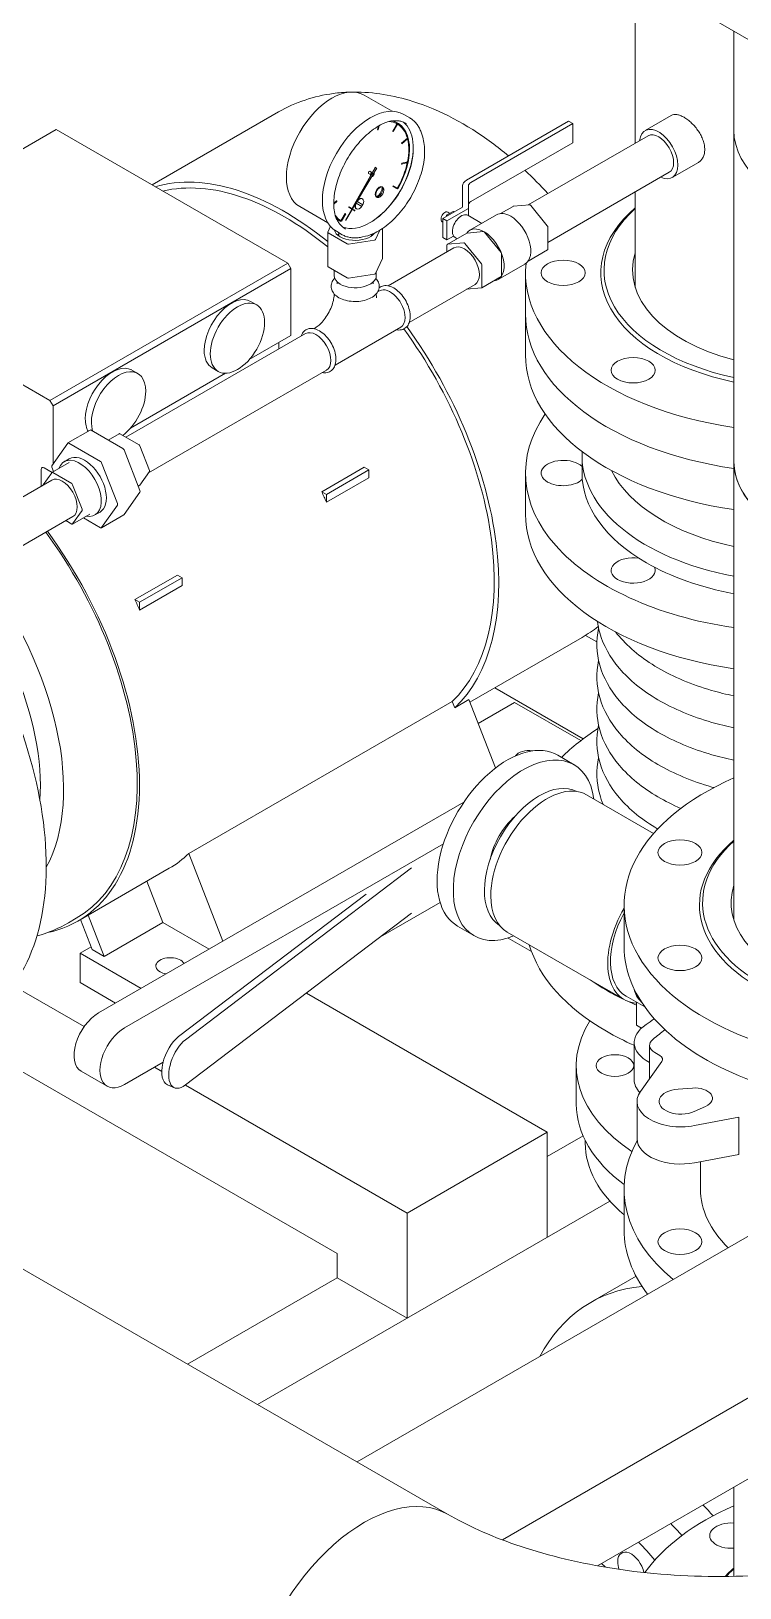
# Model space of a CAD drawing. Header units: millimetres. Extents: x -312439 to 477422, y -331570 to 212570.
# Drawn here: x 415184.5 to 415403.5, y 106726.6 to 107207.9 of the extents above; entities that cross this region are included whole.
import ezdxf

# ---------------------------------------------------------------- set-up
doc = ezdxf.new("R2010")
doc.units = ezdxf.units.MM

msp = doc.modelspace()

# ---------------------------------------------------------------- linework, layer by layer
at = {"color": 0, "linetype": 'Continuous', "lineweight": 0, "extrusion": (8.40036e-17, 0.816497, 0.57735)}
for p, q in [((415666.385, 107055.005), (415140.659, 107358.533)), ((415371.178, 107173.209), (415371.178, 107218.43)), ((415401.652, 106933.11), (415401.652, 107207.849)), ((415296.091, 107183.082), (415287.393, 107188.104)), ((415260.958, 107182.88), (415221.862, 107160.307)), ((415301.508, 107181.059), (415299.692, 107182.108)), ((415350.602, 107179.999), (415319.077, 107161.798)), ((415351.879, 107179.262), (415350.602, 107179.999)), ((415382.328, 107181.78), (415374.248, 107177.116)), ((415192.198, 107177.434), (415158.118, 107157.757)), ((415192.198, 107177.434), (415263.793, 107136.099)), ((415291.56, 107177.336), (415291.793, 107178.476)), ((415291.56, 107177.336), (415291.603, 107177.311)), ((415291.603, 107177.311), (415291.848, 107178.508)), ((415291.783, 107177.359), (415291.603, 107177.311)), ((415292.04, 107178.618), (415291.783, 107177.359)), ((415296.242, 107176.982), (415297.549, 107179.245)), ((415296.242, 107176.982), (415296.285, 107176.957)), ((415296.285, 107176.957), (415297.593, 107179.222)), ((415296.417, 107176.881), (415296.285, 107176.957)), ((415297.724, 107179.146), (415296.417, 107176.881)), ((415297.79, 107179.411), (415297.747, 107179.436)), ((415298.973, 107173.208), (415300.759, 107174.791)), ((415299.017, 107173.183), (415300.802, 107174.766)), ((415305.503, 107175.131), (415305.253, 107175.961)), ((415351.879, 107179.262), (415320.354, 107161.061)), ((415375.173, 107175.515), (415338.116, 107154.12)), ((415351.879, 107173.361), (415351.879, 107179.262)), ((415299.021, 107173.028), (415298.973, 107173.208)), ((415298.973, 107173.208), (415299.017, 107173.183)), ((415299.065, 107173.003), (415299.017, 107173.183)), ((415299.021, 107173.028), (415299.065, 107173.003)), ((415300.851, 107174.587), (415299.065, 107173.003)), ((415351.879, 107173.361), (415320.354, 107155.16)), ((415290.815, 107165.785), (415290.053, 107164.417)), ((415290.139, 107164.367), (415290.901, 107165.735)), ((415291.33, 107165.487), (415290.526, 107164.143)), ((415290.901, 107165.735), (415290.815, 107165.785)), ((415290.901, 107165.735), (415291.33, 107165.487)), ((415298.973, 107166.789), (415299.021, 107167.024)), ((415298.973, 107166.789), (415299.017, 107166.764)), ((415300.802, 107167.243), (415299.017, 107166.764)), ((415299.017, 107166.764), (415299.065, 107166.999)), ((415299.021, 107167.024), (415300.807, 107167.503)), ((415299.021, 107167.024), (415299.065, 107166.999)), ((415299.065, 107166.999), (415300.851, 107167.478)), ((415390.698, 107167.282), (415382.619, 107162.618)), ((415289.344, 107163.143), (415283.644, 107152.972)), ((415289.43, 107163.093), (415283.73, 107152.922)), ((415283.841, 107152.906), (415289.778, 107162.892)), ((415288.776, 107163.899), (415289.338, 107163.575)), ((415289.144, 107164.535), (415289.706, 107164.211)), ((415289.43, 107163.093), (415289.344, 107163.143)), ((415289.79, 107163.314), (415290.075, 107163.149)), ((415290.139, 107164.367), (415290.053, 107164.417)), ((415290.157, 107163.95), (415290.443, 107163.785)), ((415381.695, 107164.218), (415344.172, 107142.554)), ((415278.028, 107154.634), (415278.898, 107155.406)), ((415278.898, 107155.406), (415278.942, 107155.381)), ((415286.894, 107156.001), (415286.732, 107156.095)), ((415291.134, 107156.65), (415291.212, 107156.605)), ((415291.188, 107156.589), (415291.272, 107156.54)), ((415291.768, 107157.048), (415291.436, 107156.475)), ((415291.515, 107156.43), (415291.436, 107156.475)), ((415293.212, 107159.55), (415292.881, 107158.977)), ((415292.987, 107159.679), (415292.909, 107159.725)), ((415292.989, 107159.708), (415293.073, 107159.659)), ((415293.212, 107159.55), (415293.29, 107159.505)), ((415296.242, 107159.861), (415296.374, 107160.089)), ((415296.242, 107159.861), (415296.285, 107159.836)), ((415296.285, 107159.836), (415296.417, 107160.064)), ((415297.593, 107159.081), (415296.285, 107159.836)), ((415296.374, 107160.089), (415296.417, 107160.064)), ((415296.417, 107160.064), (415297.724, 107159.309)), ((415297.658, 107159.195), (415297.79, 107159.119)), ((415317.823, 107160.051), (415317.823, 107153.496)), ((415319.63, 107150.833), (415319.63, 107160.051)), ((415371.178, 107128.612), (415371.178, 107158.147)), ((415276.188, 107148.609), (415267.49, 107153.631)), ((415278.027, 107154.571), (415278.942, 107155.381)), ((415278.99, 107155.202), (415278.028, 107154.349)), ((415278.942, 107155.381), (415278.99, 107155.202)), ((415280.24, 107149.265), (415281.546, 107151.528)), ((415280.282, 107149.239), (415281.59, 107151.503)), ((415281.721, 107151.427), (415280.414, 107149.163)), ((415281.546, 107151.528), (415281.59, 107151.503)), ((415281.59, 107151.503), (415281.721, 107151.427)), ((415283.567, 107152.835), (415281.663, 107149.439)), ((415283.653, 107152.785), (415281.75, 107149.389)), ((415281.75, 107149.389), (415283.72, 107152.703)), ((415283.549, 107152.803), (415282.664, 107153.313)), ((415283.664, 107153.008), (415282.782, 107153.517)), ((415284.397, 107152.313), (415283.678, 107152.728)), ((415284.514, 107152.517), (415283.796, 107152.932)), ((415284.954, 107154.692), (415284.916, 107154.714)), ((415285.093, 107152.882), (415284.931, 107152.976)), ((415286.73, 107153.667), (415284.954, 107154.692)), ((415285.225, 107155.235), (415285.257, 107155.216)), ((415285.257, 107155.216), (415287.032, 107154.191)), ((415317.823, 107153.496), (415311.679, 107149.948)), ((415312.891, 107150.823), (415312.803, 107150.597)), ((415319.63, 107153.064), (415312.956, 107149.21)), ((415314.875, 107152.086), (415313.067, 107151.042)), ((415313.241, 107151.923), (415313.917, 107151.533)), ((415315.212, 107151.988), (415315.019, 107152.1)), ((415319.451, 107150.937), (415323.778, 107148.439)), ((415320.083, 107146.306), (415328.311, 107151.056)), ((415329.559, 107151.449), (415333.437, 107153.688)), ((415338.602, 107154.164), (415333.502, 107153.708)), ((415344.015, 107147.638), (415338.915, 107153.983)), ((415276.98, 107147.521), (415276.158, 107145.749)), ((415280.649, 107144.929), (415278.832, 107145.978)), ((415280.173, 107148.998), (415280.216, 107148.973)), ((415280.216, 107148.973), (415280.348, 107149.201)), ((415280.37, 107149.188), (415280.414, 107149.163)), ((415281.75, 107149.389), (415281.663, 107149.439)), ((415290.946, 107143.462), (415292.29, 107146.357)), ((415293.117, 107146.89), (415293.117, 107137.672)), ((415311.526, 107148.952), (415311.679, 107148.864)), ((415312.956, 107149.21), (415311.679, 107149.948)), ((415311.679, 107149.948), (415311.679, 107144.048)), ((415312.956, 107143.31), (415312.956, 107149.21)), ((415324.312, 107145.913), (415319.212, 107145.458)), ((415344.172, 107140.435), (415344.172, 107147.235)), ((415276.143, 107145.683), (415276.143, 107135.183)), ((415276.272, 107145.503), (415282.161, 107142.103)), ((415279.624, 107144.514), (415279.624, 107145.521)), ((415282.589, 107142.037), (415290.633, 107143.281)), ((415287.78, 107144.434), (415286.936, 107144.235)), ((415289.635, 107144.514), (415289.635, 107145.02)), ((415311.679, 107144.048), (415312.956, 107143.31)), ((415315.023, 107144.503), (415312.956, 107143.31)), ((415312.993, 107141.735), (415312.993, 107139.616)), ((415313.085, 107141.937), (415319.147, 107145.438)), ((415318.25, 107142.413), (415313.15, 107141.957)), ((415315.484, 107144.067), (415316.129, 107143.695)), ((415323.663, 107135.888), (415318.563, 107142.232)), ((415329.725, 107139.388), (415324.625, 107145.733)), ((415290.946, 107132.961), (415293.102, 107137.606)), ((415315.145, 107140.858), (415294.829, 107129.129)), ((415329.881, 107132.185), (415329.881, 107138.985)), ((415338.046, 107136.749), (415344.08, 107140.233)), ((415263.793, 107136.099), (415190.309, 107093.672)), ((415264.738, 107134.462), (415191.254, 107092.036)), ((415263.793, 107136.099), (415264.738, 107134.462)), ((415264.738, 107134.462), (415264.738, 107113.734)), ((415276.272, 107135.002), (415282.161, 107131.602)), ((415278.108, 107133.943), (415278.108, 107132.305)), ((415282.589, 107131.536), (415290.633, 107132.781)), ((415291.152, 107133.404), (415291.152, 107132.305)), ((415323.727, 107128.482), (415329.79, 107131.982)), ((415323.819, 107128.685), (415323.819, 107135.485)), ((415328.854, 107131.114), (415337.082, 107135.864)), ((415337.282, 107107.762), (415337.282, 107133.163)), ((415278.108, 107126.359), (415278.108, 107126.667)), ((415279.026, 107130.378), (415279.026, 107129.71)), ((415290.233, 107130.378), (415290.233, 107129.71)), ((415291.152, 107126.359), (415291.152, 107126.667)), ((415291.579, 107127.252), (415292.194, 107127.607)), ((415321.667, 107129.561), (415301.351, 107117.832)), ((415319.049, 107128.05), (415323.663, 107128.462)), ((415254.195, 107123.232), (415252.305, 107124.323)), ((415153.36, 107115.005), (415190.309, 107093.672)), ((415269.244, 107114.357), (415213.772, 107082.33)), ((415264.738, 107113.734), (415251.917, 107106.332)), ((415271.878, 107115.878), (415272.145, 107116.032)), ((415278.4, 107104.581), (415298.716, 107116.311)), ((415261.064, 107111.613), (415261.064, 107109.634)), ((415217.453, 107102.019), (415215.563, 107103.109)), ((415275.766, 107103.06), (415220.76, 107071.303)), ((415242.318, 107102.66), (415240.428, 107103.751)), ((415244.596, 107102.105), (415215.175, 107085.119)), ((415190.309, 107093.672), (415191.254, 107092.036)), ((415191.254, 107092.036), (415191.254, 107074.04)), ((415202.776, 107084.545), (415195.848, 107080.545)), ((415203.054, 107084.518), (415212.851, 107078.862)), ((415211.715, 107083.412), (415208.343, 107081.465)), ((415211.937, 107083.39), (415217.826, 107079.99)), ((415190.887, 107073.519), (415195.785, 107080.487)), ((415196.126, 107080.518), (415205.922, 107074.862)), ((415213.191, 107078.438), (415218.089, 107065.814)), ((415218.097, 107079.653), (415221.041, 107072.064)), ((415196.286, 107074.504), (415190.93, 107071.411)), ((415194.699, 107074.764), (415196.271, 107075.672)), ((415206.263, 107074.438), (415211.161, 107061.814)), ((415354.735, 107076.667), (415354.735, 107071.26)), ((415190.835, 107069.087), (415157.187, 107049.661)), ((415187.579, 107072.338), (415187.579, 107067.208)), ((415188.217, 107067.576), (415190.88, 107071.365)), ((415191.002, 107071.453), (415188.524, 107072.884)), ((415191.419, 107071.694), (415190.887, 107073.065)), ((415191.151, 107071.389), (415197.04, 107067.989)), ((415191.254, 107072.12), (415191.254, 107071.598)), ((415221.041, 107071.703), (415218.097, 107067.513)), ((415274.298, 107065.485), (415287.421, 107073.061)), ((415275.76, 107064.641), (415288.883, 107072.217)), ((415288.883, 107069.783), (415275.76, 107062.207)), ((415287.421, 107073.061), (415288.883, 107072.217)), ((415288.883, 107072.217), (415288.883, 107069.783)), ((415337.282, 107058.559), (415337.282, 107071.26)), ((415197.311, 107067.652), (415200.256, 107060.063)), ((415218.089, 107065.36), (415213.191, 107058.391)), ((415218.047, 107067.467), (415217.558, 107067.185)), ((415274.298, 107065.485), (415275.76, 107064.641)), ((415275.76, 107062.207), (415275.76, 107064.641)), ((415200.256, 107059.702), (415197.311, 107055.513)), ((415204.205, 107058.299), (415205.777, 107059.206)), ((415211.161, 107061.36), (415206.263, 107054.391)), ((415197.357, 107057.791), (415159.833, 107036.127)), ((415197.04, 107055.489), (415195.205, 107056.548)), ((415202.618, 107058.559), (415197.261, 107055.467)), ((415205.922, 107054.361), (415200.634, 107057.414)), ((415213.129, 107058.333), (415206.2, 107054.333)), ((415216.561, 107032.15), (415229.683, 107039.726)), ((415218.023, 107031.306), (415231.145, 107038.882)), ((415231.145, 107036.449), (415218.023, 107028.873)), ((415229.683, 107039.726), (415231.145, 107038.882)), ((415231.145, 107038.882), (415231.145, 107036.449)), ((415216.561, 107032.15), (415218.023, 107031.306)), ((415218.023, 107028.873), (415218.023, 107031.306)), ((415355.841, 107021.082), (415359.337, 107019.063)), ((415354.748, 107020.431), (415320.115, 107000.435)), ((415694.067, 107001.596), (415285.209, 106765.542)), ((415355.101, 106989.105), (415327.796, 107004.87)), ((415314.648, 107000.636), (415233.251, 106953.642)), ((415314.648, 107000.636), (415315.406, 106998.683)), ((415315.406, 106998.683), (415319.809, 107001.225)), ((415328.01, 106980.087), (415319.809, 107001.225)), ((415322.673, 106993.843), (415333.913, 107000.332)), ((415333.913, 107000.332), (415354.348, 106988.533)), ((415352.299, 106981.061), (415347.292, 106984.002)), ((415318.261, 106969.564), (415205.321, 106904.358)), ((415376.856, 106959.812), (415356.125, 106971.782)), ((415721.036, 106967.164), (415330.115, 106741.466)), ((415213.337, 106899.73), (415311.888, 106956.629)), ((415233.251, 106953.642), (415243.761, 106926.552)), ((415742.687, 106954.664), (415359.525, 106733.444)), ((415227.188, 106949.064), (415198.95, 106932.76)), ((415232.202, 106896.088), (415302.038, 106949.192)), ((415220.248, 106945.057), (415225.193, 106932.313)), ((415287.98, 106941.075), (415230.055, 106897.029)), ((415202.087, 106934.572), (415207.032, 106921.828)), ((415302.038, 106935.191), (415232.202, 106882.088)), ((415310.867, 106938.538), (415292.478, 106927.922)), ((415367.756, 106924.96), (415367.756, 106937.66)), ((414994.579, 106933.337), (415313.174, 106749.396)), ((415198.456, 106933.615), (415196.068, 106932.236)), ((415203.395, 106923.928), (415199.782, 106933.241)), ((415225.193, 106932.313), (415207.032, 106921.828)), ((415239.467, 106924.072), (415225.193, 106932.313)), ((415321.278, 106928.259), (415316.271, 106931.201)), ((415367.755, 106908.496), (415331.629, 106929.353)), ((415203.063, 106924.785), (415199.652, 106922.816)), ((415339.142, 106923.315), (415331.874, 106927.512)), ((415199.652, 106922.816), (415218.472, 106911.951)), ((415199.652, 106913.725), (415199.652, 106922.816)), ((415207.032, 106921.828), (415203.395, 106923.928)), ((415200.881, 106900.136), (415178.867, 106912.846)), ((415210.598, 106907.405), (415199.652, 106913.725)), ((415343.996, 106867.511), (415269.554, 106910.49)), ((415368.368, 106909.557), (415374.173, 106906.205)), ((415371.559, 106907.714), (415371.559, 106900.625)), ((415371.559, 106900.625), (415373.166, 106899.697)), ((415279.041, 106830.009), (415160.261, 106898.586)), ((415370.873, 106883.696), (415370.873, 106895.196)), ((415375.625, 106883.966), (415375.625, 106894.359)), ((415378.768, 106891.227), (415377.239, 106892.109)), ((415199.962, 106886.326), (415207.978, 106881.699)), ((415225.28, 106889.125), (415213.337, 106882.229)), ((415224.873, 106886.284), (415222.616, 106887.587)), ((415352.96, 106876.189), (415352.96, 106888.089)), ((415372.857, 106880.087), (415379.434, 106889.303)), ((415226.613, 106882.177), (415228.76, 106881.236)), ((415300.693, 106842.51), (415232.176, 106882.068)), ((415384.467, 106880.832), (415388.86, 106881.145)), ((415371.736, 106865.471), (415371.736, 106876.972)), ((415392.926, 106875.478), (415389.436, 106873.906)), ((415403.236, 106872.147), (415389.536, 106869.539)), ((415403.236, 106860.647), (415403.236, 106872.147)), ((415343.996, 106867.511), (415300.693, 106842.51)), ((415343.996, 106835.009), (415343.996, 106867.511)), ((415355.045, 106866.389), (415343.996, 106860.01)), ((415355.715, 106864.188), (415355.715, 106864.951)), ((415389.536, 106858.039), (415403.236, 106860.647)), ((415391.333, 106849.956), (415391.333, 106858.381)), ((415367.756, 106849.956), (415367.756, 106837.256)), ((415363.362, 106846.19), (415254.442, 106783.305)), ((415300.693, 106810.008), (415300.693, 106842.51)), ((415279.041, 106822.509), (415279.041, 106830.009)), ((415279.041, 106822.509), (415232.79, 106795.806)), ((415300.693, 106810.008), (415279.041, 106822.509)), ((415357.325, 106814.819), (415371.424, 106822.959)), ((415401.652, 106730.213), (415401.652, 106757.767))]:
    msp.add_line(p, q, dxfattribs=at)
at = {"color": 0, "linetype": 'Continuous', "lineweight": 0}
for centre, major_axis, ratio, start_param, end_param in [((415277.441, 107170.868), (-9.952, -17.237), 0.5773503, 3.1415927, 6.2831853), ((415289.262, 107164.043), (-10.43, -18.065), 0.5773503, 3.1415927, 6.2831853), ((415289.262, 107164.043), (-9.419, -16.315), 0.5773503, 0.7853982, 3.0447187), ((415289.003, 107164.192), (-8.655, -14.991), 0.5773503, 1.5707963, 3.3990144), ((415289.003, 107164.192), (-8.787, -15.219), 0.5773503, 1.5707963, 3.3359698), ((415288.96, 107164.217), (-8.787, -15.219), 0.5773503, 3.1415927, 3.327058), ((415306.347, 107194.308), (-8.721, -15.105), 0.5773503, 6.2794167, 6.2869539), ((415306.281, 107194.042), (-8.59, -14.878), 0.5773503, 6.279359, 6.2870116), ((415288.96, 107164.217), (-8.655, -14.991), 0.5773503, 2.6255886, 3.1289946), ((415312.728, 107185.286), (-8.721, -15.105), 0.5773503, 5.7558179, 5.7633552), ((415312.572, 107185.037), (-8.59, -14.878), 0.5773503, 5.7557602, 5.7634128), ((415378.434, 107169.867), (4.185, -7.249), 0.5773503, 0.7853982, 3.819024), ((415378.434, 107169.867), (-3.261, 5.648), 0.5773503, 3.1415927, 6.2831853), ((415453.186, 107177.258), (-51.533, 0), 0.5773503, 0, 2.3760943), ((415288.96, 107164.217), (-9.645, -16.706), 0.5773503, 0.8552539, 2.2863388), ((415288.96, 107164.217), (-8.655, -14.991), 0.5773503, 2.1019898, 2.6060662), ((415288.96, 107164.217), (-8.655, -14.991), 0.5773503, 1.578391, 2.0842988), ((415312.548, 107170.446), (-8.59, -14.878), 0.5773503, 5.2321614, 5.2398141), ((415312.752, 107170.611), (-8.721, -15.105), 0.5773503, 5.2322191, 5.2397564), ((415378.434, 107169.867), (4.185, -7.249), 0.5773503, 5.605754, 7.0685835), ((415262.678, 107075.573), (-46.895, 81.225), 0.5773503, 5.2933347, 6.1433301), ((415262.678, 107075.573), (-45.908, 79.515), 0.5773503, 5.2888735, 6.1142109), ((415288.96, 107164.217), (-0.184, -0.318), 0.5773503, 3.1415927, 6.2831853), ((415289.887, 107163.682), (-0.408, -0.707), 0.5773503, 3.6351307, 5.8435067), ((415289.973, 107163.632), (-0.408, -0.707), 0.5773503, 3.6351307, 5.8435067), ((415289.973, 107163.632), (-0.184, -0.318), 0.5773503, 3.1415927, 6.2831853), ((415289.973, 107163.632), (-0.408, -0.707), 0.5773503, 0.4398516, 1.1672039), ((415289.973, 107163.632), (-0.408, -0.707), 0.5773503, 1.9743887, 2.6478622), ((415322.103, 107160.051), (-4.279, 0), 0.5773503, 5.4977871, 6.2831853), ((415322.103, 107160.051), (-2.473, 0), 0.5773503, 5.4977871, 6.2831853), ((415285.993, 107154.442), (-0.9, -1.56), 0.5773503, 1.7396621, 4.5435232), ((415285.831, 107154.535), (-0.9, -1.56), 0.5773503, 3.1415927, 4.1247486), ((415292.089, 107158.148), (-0.9, -1.56), 0.5773503, 3.1415927, 6.2831853), ((415292.251, 107158.055), (-0.9, -1.56), 0.5773503, 3.3104584, 6.1143196), ((415292.173, 107158.1), (-0.9, -1.56), 0.5773503, 6.1143196, 6.4520511), ((415290.081, 107159.308), (-1.681, -2.912), 0.8164966, 1.0145657, 2.1270269), ((415292.251, 107158.055), (-0.9, -1.56), 0.5773503, 0.1688658, 2.9727269), ((415290.383, 107159.133), (1.681, 2.912), 0.8164966, 4.1561584, 5.2686196), ((415292.173, 107158.1), (-0.9, -1.56), 0.5773503, 2.9727269, 3.3104584), ((415306.215, 107154.179), (-8.59, -14.878), 0.5773503, 4.7085627, 4.7162153), ((415306.412, 107154.217), (-8.721, -15.105), 0.5773503, 4.7086203, 4.7161576), ((415289.003, 107164.192), (-8.655, -14.991), 0.5773503, 6.0257636, 6.2831853), ((415282.723, 107153.415), (-0.059, -0.102), 0.5773503, 3.1415927, 6.2831853), ((415285.831, 107154.535), (-0.9, -1.56), 0.5773503, 5.2557699, 6.2831853), ((415285.993, 107154.442), (-0.9, -1.56), 0.5773503, 4.8812547, 7.6851159), ((415285.915, 107154.487), (-0.9, -1.56), 0.5773503, 1.4019306, 1.7396621), ((415312.383, 107150.438), (0.858, 1.486), 0.5773503, 0, 3.1415927), ((415313.067, 107150.807), (0.144, 0.249), 0.5773503, 0.7853982, 1.8325957), ((415317.467, 107147.502), (-1.983, -3.435), 0.5773503, 3.1415927, 5.4977871), ((415314.875, 107151.851), (0.144, 0.249), 0.5773503, 0, 0.7853982), ((415322.103, 107154.151), (-2.473, 0), 0.5773503, 5.4977871, 6.2831853), ((415332.696, 107143.46), (-4.385, 7.596), 0.5773503, 5.4977871, 6.2831853), ((415332.696, 107143.46), (-4.385, 7.596), 0.5773503, 3.1415927, 5.4977871), ((415333.659, 107153.305), (-0.221, 0.383), 0.5773503, 6.0213859, 6.2831853), ((415338.759, 107153.76), (-0.221, 0.383), 0.5773503, 4.9741884, 6.0213859), ((415422.711, 107133.163), (62.159, 0), 0.5773503, 2.548228, 4.3667495), ((415422.711, 107133.963), (61.179, 0), 0.5773503, 2.5724111, 4.3609762), ((415284.63, 107146.928), (6.522, 0), 0.5773503, 3.2787449, 5.8812868), ((415289.003, 107164.192), (-8.787, -15.219), 0.5773503, 6.0888081, 6.2831853), ((415288.96, 107164.217), (-8.787, -15.219), 0.5773503, 6.0977199, 6.2831853), ((415271.725, 107134.342), (8.59, 14.878), 0.5773503, 6.279359, 6.2870116), ((415271.66, 107134.077), (8.721, 15.105), 0.5773503, 6.2794167, 6.2869539), ((415271.616, 107134.102), (8.721, 15.105), 0.5773503, 6.2794167, 6.2807026), ((415289.262, 107164.043), (-9.419, -16.315), 0.5773503, 0.096874, 0.7853982), ((415317.467, 107147.502), (-1.983, -3.435), 0.5773503, 5.4977871, 6.2831853), ((415324.469, 107138.71), (-4.385, 7.596), 0.5773503, 5.4977871, 6.5382602), ((415324.469, 107145.51), (-0.221, 0.383), 0.5773503, 4.9741884, 6.0213859), ((415324.469, 107138.71), (-4.385, 7.596), 0.5773503, 2.8865178, 5.4977871), ((415343.859, 107147.416), (-0.221, 0.383), 0.5773503, 3.9269908, 4.9741884), ((415276.585, 107145.683), (-0.442, 0), 0.5773503, 6.0213859, 7.0685835), ((415284.63, 107142.806), (6.522, 0), 0.5773503, 2.4457007, 2.5623918), ((415282.474, 107142.283), (0.442, 0), 0.5773503, 3.9269908, 4.9741884), ((415284.63, 107142.806), (6.522, 0), 0.5773503, 0.5792009, 0.6523149), ((415290.519, 107143.528), (0.442, 0), 0.5773503, 4.9741884, 6.0213859), ((415313.306, 107141.554), (-0.221, 0.383), 0.5773503, 6.0213859, 7.0685835), ((415318.406, 107135.21), (-3.261, 5.648), 0.5773503, 3.1415927, 6.2831853), ((415318.406, 107142.01), (-0.221, 0.383), 0.5773503, 4.9741884, 6.0213859), ((415319.368, 107145.055), (-0.221, 0.383), 0.5773503, 6.0213859, 6.2831853), ((415292.674, 107137.672), (0.442, 0), 0.5773503, 6.0213859, 6.2831853), ((415329.569, 107139.165), (-0.221, 0.383), 0.5773503, 3.9269908, 4.9741884), ((415343.859, 107140.616), (0.221, -0.383), 0.5773503, 0, 0.7853982), ((415422.711, 107133.963), (52.36, 0), 0.5773503, 2.9636533, 4.2984713), ((415276.585, 107135.183), (-0.442, 0), 0.5773503, 0, 0.7853982), ((415284.63, 107132.305), (6.522, 0), 0.5773503, 3.1415927, 3.9269908), ((415284.63, 107132.305), (6.522, 0), 0.5773503, 3.9269908, 6.2831853), ((415282.474, 107131.783), (0.442, 0), 0.5773503, 3.9269908, 4.9741884), ((415290.519, 107133.027), (0.442, 0), 0.5773503, 4.9741884, 6.0213859), ((415323.506, 107135.665), (-0.221, 0.383), 0.5773503, 3.9269908, 4.9741884), ((415329.569, 107132.365), (0.221, -0.383), 0.5773503, 0, 0.7853982), ((415422.711, 107133.163), (85.43, 0), 0.5773503, 3.0819402, 4.4633123), ((415295.455, 107121.959), (-3.261, 5.648), 0.5773503, 3.9269908, 6.2831853), ((415323.506, 107128.865), (0.221, -0.383), 0.5773503, 6.0213859, 7.0685835), ((415246.367, 107114.037), (5.938, 10.286), 0.5773503, 0, 2.3561945), ((415295.455, 107121.959), (-3.261, 5.648), 0.5773503, 3.1415927, 3.9269908), ((415422.711, 107120.462), (85.43, 0), 0.5773503, 3.1415927, 4.4633123), ((415272.505, 107108.709), (-3.261, 5.648), 0.5773503, 3.1415927, 6.2831853), ((415262.678, 107075.573), (-45.908, 79.515), 0.5773503, 3.284293, 4.8913799), ((415262.678, 107075.573), (-46.895, 81.225), 0.5773503, 3.2752974, 4.8892135), ((415246.367, 107114.037), (5.938, 10.286), 0.5773503, 2.3561945, 3.1415927), ((415422.711, 107107.762), (-85.43, 0), 0.5773503, 0, 1.3217197), ((415209.625, 107092.824), (5.938, 10.286), 0.5773503, 0, 2.3561945), ((415211.514, 107091.733), (5.938, 10.286), 0.5773503, 5.4977871, 8.9346031), ((415211.514, 107091.733), (5.938, 10.286), 0.5773503, 4.0806255, 5.4977871), ((415422.711, 107071.26), (85.43, 0), 0.5773503, 2.7625544, 4.4633123), ((415209.625, 107092.824), (5.938, 10.286), 0.5773503, 2.3561945, 2.8184332), ((415203.054, 107084.064), (-0.278, 0.482), 0.5773503, 5.4977871, 6.2831853), ((415211.937, 107083.029), (-0.221, 0.383), 0.5773503, 5.4977871, 6.2831853), ((415196.126, 107080.063), (-0.278, 0.482), 0.5773503, 5.4977871, 6.5449847), ((415212.851, 107078.408), (0.278, -0.482), 0.5773503, 1.3089969, 2.3561945), ((415217.826, 107079.629), (0.221, -0.383), 0.5773503, 1.3089969, 2.3561945), ((415199.452, 107066.532), (4.753, -8.233), 0.5773503, 5.8158119, 9.8921514), ((415201.024, 107067.439), (4.753, -8.233), 0.5773503, 0, 3.1415927), ((415205.922, 107074.408), (0.278, -0.482), 0.5773503, 1.3089969, 2.3561945), ((415348.917, 107071.26), (6.798, 0), 0.5773503, 0.543593, 3.9269908), ((415422.711, 107076.667), (-67.976, 0), 0.5773503, 6.2526983, 7.5389967), ((415453.186, 107074.967), (51.533, 0), 0.5773503, 3.1415927, 6.2831853), ((415453.186, 107074.967), (-51.533, 0), 0.5773503, 0, 3.1415927), ((415188.524, 107071.793), (-0.668, 1.157), 0.5773503, 5.4977871, 7.0685835), ((415191.228, 107073.095), (-0.278, 0.482), 0.5773503, 0.2617994, 1.3089969), ((415194.096, 107063.439), (-3.261, 5.648), 0.5773503, 3.1415927, 6.2831853), ((415191.151, 107071.028), (-0.221, 0.383), 0.5773503, 5.4977871, 6.5449847), ((415220.77, 107072.04), (0.221, -0.383), 0.5773503, 0.2617994, 1.3089969), ((415348.917, 107071.26), (6.798, 0), 0.5773503, 3.9269908, 5.7639057), ((415422.711, 107071.26), (-67.976, 0), 0.5773503, 0, 0.7853982), ((415422.711, 107081.747), (-61.24, 0), 0.5773503, 0.2785726, 1.2197502), ((415197.04, 107067.628), (0.221, -0.383), 0.5773503, 1.3089969, 2.3561945), ((415217.826, 107067.85), (0.221, -0.383), 0.5773503, 0, 0.2617994), ((415217.749, 107065.783), (0.278, -0.482), 0.5773503, 0.2617994, 1.3089969), ((415221.697, 107051.913), (-45.908, 79.515), 0.5773503, 4.5137724, 4.5532806), ((415199.985, 107060.039), (0.221, -0.383), 0.5773503, 0.2617994, 1.3089969), ((415210.82, 107061.783), (0.278, -0.482), 0.5773503, 0.2617994, 1.3089969), ((415197.04, 107055.85), (0.221, -0.383), 0.5773503, 5.4977871, 6.5449847), ((415205.922, 107054.815), (0.278, -0.482), 0.5773503, 5.4977871, 6.5449847), ((415212.851, 107058.815), (0.278, -0.482), 0.5773503, 0, 0.2617994), ((415422.711, 107058.559), (85.43, 0), 0.5773503, 3.1415927, 4.4633123), ((415153.042, 107012.275), (-45.414, 78.66), 0.5773503, 3.1415927, 4.9035878), ((415153.042, 107012.275), (-45.908, 79.515), 0.5773503, 2.9524415, 4.9015069), ((415370.531, 107041.134), (6.798, 0), 0.5773503, 1.3046778, 3.9269908), ((415140.182, 107004.85), (-38.42, 66.546), 0.5773503, 3.4789374, 4.9389516), ((415370.531, 107041.134), (6.798, 0), 0.5773503, 3.9269908, 6.5493038), ((415422.711, 107071.26), (-67.976, 0), 0.5773503, 0.7853982, 1.2558114), ((415116.982, 106991.456), (-51.033, 88.392), 0.5773503, 3.1415927, 4.8629226), ((415163.959, 107018.578), (-45.908, 79.515), 0.5773503, 4.5137724, 4.5532806), ((415137.348, 107003.214), (35.359, -61.243), 0.5773503, 0.7105714, 1.3652852), ((415422.711, 106958.955), (85.43, 0), 0.5773503, 2.4008806, 2.6247367), ((415331.782, 106957.601), (15.511, 26.401), 0.5823607, 0, 3.1415927), ((415336.789, 106954.66), (15.511, 26.401), 0.5823607, 5.6441249, 10.0726691), ((415338.327, 106982.879), (4.454, 0), 0.5773503, 1.3108698, 2.7713876), ((415341.509, 106951.935), (-11.961, -20.717), 0.5773503, 3.1652728, 6.2595051), ((415343.877, 106950.568), (12.248, 21.214), 0.5773503, 0, 2.3561945), ((415453.186, 106937.66), (85.43, 0), 0.5773503, 2.2183358, 7.2064421), ((415336.789, 106954.66), (7.655, 13.259), 0.5773503, 1.0365396, 2.1050531), ((415181.281, 107028.579), (-45.908, 79.515), 0.5773503, 3.1415927, 3.284293), ((415453.186, 106937.66), (62.159, 0), 0.5773503, 2.548228, 6.8765499), ((415453.186, 106938.46), (-61.179, 0), 0.5773503, 5.7140037, 9.9939595), ((415453.186, 106938.46), (-52.36, 0), 0.5773503, 6.105246, 9.6027173), ((415343.877, 106950.568), (12.248, 21.214), 0.5773503, 2.3561945, 3.1415927), ((415380.003, 106929.71), (11.636, 20.153), 0.5773503, 1.6248603, 3.1415927), ((415380.003, 106929.71), (12.248, 21.214), 0.5773503, 1.570744, 3.4177719), ((415422.711, 106933.554), (-85.43, 0), 0.5773503, 0.1657992, 0.7853982), ((415453.186, 106924.96), (-85.43, 0), 0.5773503, 0, 1.8940811), ((415227.471, 106918.877), (4.454, 0), 0.5773503, 0.2894999, 3.9269908), ((415227.471, 106918.877), (4.454, 0), 0.5773503, 3.9269908, 4.422889), ((415422.711, 106946.254), (-85.43, 0), 0.5773503, 0.6980809, 0.7853982), ((415422.711, 106946.254), (85.43, 0), 0.5773503, 3.8396735, 4.0143447), ((415422.711, 106946.254), (-85.43, 0), 0.5773503, 0.7853982, 0.8727521), ((415385.277, 106912.197), (-14.404, 0), 0.5773503, 0.0592775, 0.5701311), ((415422.711, 106946.254), (-85.43, 0), 0.5773503, 0.8889338, 0.9288397), ((415422.711, 106946.254), (85.43, 0), 0.5773503, 4.0305265, 4.0704324), ((415205.321, 106895.608), (-5.359, -9.281), 0.5773503, 3.9269908, 6.2831853), ((415423.079, 106888.089), (70.12, 0), 0.5773503, 2.7930902, 3.8568612), ((415385.277, 106895.196), (-14.404, 0), 0.5773503, 5.5507149, 7.1196252), ((415577.899, 106806.955), (-260.27, 0), 0.5773503, 5.5936799, 5.6090261), ((415213.337, 106890.98), (-5.359, -9.281), 0.5773503, 3.9269908, 7.0685835), ((415230.055, 106890.029), (-3.442, -7.852), 0.493747, 3.867644, 6.2831853), ((415232.202, 106889.088), (3.442, 7.852), 0.493747, 0.7260513, 3.867644), ((415422.711, 106933.554), (-85.43, 0), 0.5773503, 0.7853982, 0.9187802), ((415381.137, 106894.359), (-5.512, 0), 0.5773503, 5.6411446, 7.0685835), ((415587.897, 106809.986), (-258.702, 0), 0.5773503, 5.6433419, 5.6673391), ((415376.603, 106889.977), (3.062, 0), 0.5773503, 5.8923976, 7.0685835), ((415385.277, 106883.696), (-14.404, 0), 0.5773503, 0, 0.4962001), ((415389.535, 106877.987), (5.512, 0), 0.5773503, 5.3750201, 7.9767471), ((415385.292, 106876.972), (-13.555, 0), 0.5773503, 5.8737687, 8.1724889), ((415385.292, 106876.972), (-6.736, 0), 0.5773503, 4.8351545, 8.5166127), ((415423.079, 106876.189), (70.12, 0), 0.5773503, 3.1415927, 3.8039562), ((415423.079, 106864.188), (67.364, 0), 0.5773503, 3.1415927, 3.7487655), ((415453.186, 106849.956), (-85.43, 0), 0.5773503, 5.9753277, 6.8874379), ((415385.292, 106865.471), (-13.555, 0), 0.5773503, 0, 1.8893036), ((415453.186, 106849.956), (61.852, 0), 0.5773503, 3.1415927, 3.6755186), ((415453.186, 106837.256), (85.43, 0), 0.5773503, 3.1415927, 3.5563257), ((415412.991, 106718.403), (-55.666, 96.416), 0.5773503, 6.0266248, 6.6297023), ((415287.407, 106704.767), (25.767, 44.629), 0.5773503, 0, 3.1415927), ((415453.186, 106712.65), (85.43, 0), 0.5773503, 2.2183358, 2.7527646), ((415372.415, 106705.431), (38.275, -66.294), 0.5773503, 1.9204731, 1.9835301), ((415362.455, 106699.681), (-38.275, 66.294), 0.5773503, 5.0559634, 5.1251228), ((415362.455, 106699.681), (38.275, -66.294), 0.5773503, 1.9143707, 1.9835301), ((415401.005, 106742.777), (6.798, 0), 0.5773503, 1.4754839, 4.8077014), ((415369.895, 106732.39), (2.909, -5.038), 0.5773503, 1.0572953, 3.9269908), ((415352.495, 106693.93), (-38.275, 66.294), 0.5773503, 5.0230386, 5.1251228), ((415352.495, 106693.93), (-28.17, 48.793), 0.5773503, 5.2529661, 5.2887701), ((415369.895, 106732.39), (2.909, -5.038), 0.5773503, 3.9269908, 4.3990135), ((415453.186, 106712.65), (62.159, 0), 0.5773503, 2.548228, 2.6316322), ((415453.186, 106713.45), (61.179, 0), 0.5773503, 2.5724111, 2.6484188)]:
    msp.add_ellipse(centre, major_axis=major_axis, ratio=ratio, start_param=start_param, end_param=end_param, dxfattribs=at)
for centre, major_axis in [((415290.259, 107163.467), (-0.184, -0.318)), ((415284.455, 107152.415), (-0.059, -0.102)), ((415348.917, 107133.163), (6.798, 0)), ((415248.256, 107112.946), (5.938, 10.286)), ((415370.531, 107103.036), (6.798, 0)), ((415385.009, 106953.965), (6.798, 0)), ((415385.009, 106921.356), (6.798, 0)), ((415364.901, 106888.089), (5.818, 0)), ((415385.009, 106833.652), (-6.798, 0))]:
    msp.add_ellipse(centre, major_axis=major_axis, ratio=0.5773503, dxfattribs=at)
for points, knots in [([(415282.988, 107189.005), (415281.277, 107188.953), (415279.563, 107188.816), (415271.982, 107187.798), (415266.169, 107185.888), (415260.958, 107182.88)], [5.19690212, 5.19690212, 5.19690212, 5.19690212, 5.26465227, 5.26465227, 5.49778714, 5.49778714, 5.49778714, 5.49778714]), ([(415332.065, 107169.297), (415330.329, 107170.744), (415328.563, 107172.129), (415319.142, 107179.042), (415311.002, 107183.441), (415296.504, 107188.021), (415290.356, 107189.08), (415284.129, 107189.027)], [4.4935841, 4.4935841, 4.4935841, 4.4935841, 4.57771845, 4.57771845, 4.93503834, 4.93503834, 5.18183162, 5.18183162, 5.18183162, 5.18183162]), ([(415278.59, 107150.378), (415278.181, 107151.737), (415277.989, 107153.314), (415278.078, 107156.729), (415278.354, 107158.564), (415279.349, 107162.316), (415280.069, 107164.232), (415281.879, 107167.947), (415282.97, 107169.746), (415285.413, 107173.04), (415286.763, 107174.536), (415289.583, 107177.069), (415291.05, 107178.108), (415293.609, 107179.45), (415294.708, 107179.87), (415295.761, 107180.117)], [5.9949232, 5.9949232, 5.9949232, 5.9949232, 6.3135049, 6.3135049, 6.6301996, 6.6301996, 6.9473973, 6.9473973, 7.2649962, 7.2649962, 7.5825386, 7.5825386, 7.8995923, 7.8995923, 8.1422437, 8.1422437, 8.1422437, 8.1422437]), ([(415295.334, 107180.008), (415295.612, 107180.062), (415295.887, 107180.103), (415296.565, 107180.175), (415296.962, 107180.19), (415297.736, 107180.163), (415298.112, 107180.122), (415298.839, 107179.984), (415299.191, 107179.887), (415299.866, 107179.638), (415300.19, 107179.487), (415300.498, 107179.309)], [1.89208285, 1.89208285, 1.89208285, 1.89208285, 1.95848562, 1.95848562, 2.05791284, 2.05791284, 2.15734006, 2.15734006, 2.25676727, 2.25676727, 2.35619449, 2.35619449, 2.35619449, 2.35619449]), ([(415301.508, 107181.059), (415301.858, 107180.857), (415302.19, 107180.625), (415302.816, 107180.104), (415303.11, 107179.814), (415303.656, 107179.18), (415303.909, 107178.836), (415304.37, 107178.097), (415304.578, 107177.702), (415304.95, 107176.866), (415305.113, 107176.424), (415305.253, 107175.961)], [2.35619449, 2.35619449, 2.35619449, 2.35619449, 2.45562171, 2.45562171, 2.55504892, 2.55504892, 2.65447614, 2.65447614, 2.75390335, 2.75390335, 2.85333057, 2.85333057, 2.85333057, 2.85333057]), ([(415390.698, 107167.282), (415390.991, 107167.451), (415391.268, 107167.67), (415391.762, 107168.199), (415391.978, 107168.509), (415392.326, 107169.203), (415392.458, 107169.586), (415392.633, 107170.397), (415392.674, 107170.824), (415392.674, 107171.684), (415392.633, 107172.146), (415392.458, 107173.102), (415392.326, 107173.596), (415391.978, 107174.586), (415391.762, 107175.082), (415391.268, 107176.044), (415390.991, 107176.511), (415390.405, 107177.384), (415390.077, 107177.822), (415389.373, 107178.662), (415388.996, 107179.065), (415388.222, 107179.809), (415387.824, 107180.15), (415387.035, 107180.751), (415386.644, 107181.011), (415385.899, 107181.441), (415385.52, 107181.626), (415384.779, 107181.908), (415384.417, 107182.006), (415383.734, 107182.104), (415383.412, 107182.104), (415382.825, 107182.009), (415382.56, 107181.914), (415382.328, 107181.78)], [30.950465, 30.950465, 30.950465, 30.950465, 33.5297118, 33.5297118, 36.1089586, 36.1089586, 38.6882054, 38.6882054, 41.2674522, 41.2674522, 43.846699, 43.846699, 46.4259458, 46.4259458, 49.0051926, 49.0051926, 51.5844394, 51.5844394, 54.1636241, 54.1636241, 56.7428088, 56.7428088, 59.3219936, 59.3219936, 61.9011783, 61.9011783, 64.480363, 64.480363, 67.0595478, 67.0595478, 69.6387325, 69.6387325, 72.2179172, 72.2179172, 72.2179172, 72.2179172]), ([(415305.503, 107175.131), (415305.944, 107173.668), (415306.141, 107171.997), (415306.04, 107168.393), (415305.739, 107166.458), (415304.672, 107162.528), (415303.906, 107160.533), (415301.99, 107156.684), (415300.841, 107154.83), (415298.271, 107151.446), (415296.851, 107149.917), (415293.881, 107147.336), (415292.33, 107146.285), (415289.775, 107145.034), (415288.765, 107144.665), (415287.78, 107144.434)], [2.8533306, 2.8533306, 2.8533306, 2.8533306, 3.1744222, 3.1744222, 3.4976138, 3.4976138, 3.8203576, 3.8203576, 4.142724, 4.142724, 4.465171, 4.465171, 4.788109, 4.788109, 5.0006511, 5.0006511, 5.0006511, 5.0006511]), ([(415281.659, 107146.679), (415281.351, 107146.857), (415281.058, 107147.062), (415280.505, 107147.522), (415280.246, 107147.778), (415279.762, 107148.339), (415279.538, 107148.644), (415279.128, 107149.301), (415278.942, 107149.653), (415278.666, 107150.275), (415278.564, 107150.534), (415278.471, 107150.802)], [5.49778714, 5.49778714, 5.49778714, 5.49778714, 5.59721436, 5.59721436, 5.69664158, 5.69664158, 5.7960688, 5.7960688, 5.89549601, 5.89549601, 5.96189879, 5.96189879, 5.96189879, 5.96189879]), ([(415286.936, 107144.235), (415286.465, 107144.125), (415286.001, 107144.045), (415285.091, 107143.949), (415284.645, 107143.932), (415283.774, 107143.962), (415283.35, 107144.008), (415282.528, 107144.165), (415282.13, 107144.274), (415281.365, 107144.556), (415280.998, 107144.727), (415280.649, 107144.929)], [5.00065107, 5.00065107, 5.00065107, 5.00065107, 5.10007828, 5.10007828, 5.1995055, 5.1995055, 5.29893271, 5.29893271, 5.39835993, 5.39835993, 5.49778714, 5.49778714, 5.49778714, 5.49778714]), ([(415278.282, 107131.441), (415278.195, 107131.352), (415278.112, 107131.26), (415277.662, 107130.714), (415277.391, 107130.2), (415277.161, 107129.183), (415277.164, 107128.695), (415277.387, 107127.764), (415277.604, 107127.323), (415278.238, 107126.47), (415278.68, 107126.07), (415279.756, 107125.353), (415280.407, 107125.047), (415281.826, 107124.581), (415282.594, 107124.421), (415284.165, 107124.258), (415284.967, 107124.254), (415286.535, 107124.4), (415287.3, 107124.55), (415288.729, 107124.997), (415289.391, 107125.295), (415290.541, 107126.03), (415291.03, 107126.468), (415291.725, 107127.432), (415291.952, 107127.95), (415292.106, 107128.958), (415292.068, 107129.438), (415291.785, 107130.357), (415291.536, 107130.792), (415291.137, 107131.27), (415291.059, 107131.357), (415290.978, 107131.441)], [0.2744067, 0.2744067, 0.2744067, 0.2744067, 0.3404824, 0.3404824, 0.6555453, 0.6555453, 0.9227642, 0.9227642, 1.1907528, 1.1907528, 1.4998057, 1.4998057, 1.8385229, 1.8385229, 2.1786817, 2.1786817, 2.5158182, 2.5158182, 2.8528635, 2.8528635, 3.1928102, 3.1928102, 3.5321536, 3.5321536, 3.8395299, 3.8395299, 4.1031394, 4.1031394, 4.3756618, 4.3756618, 4.4379823, 4.4379823, 4.4379823, 4.4379823]), ([(415297.381, 107115.54), (415297.638, 107115.49), (415297.895, 107115.463), (415298.687, 107115.459), (415299.218, 107115.575), (415300.102, 107116.028), (415300.466, 107116.335), (415301.063, 107117.105), (415301.286, 107117.574), (415301.595, 107118.671), (415301.657, 107119.313), (415301.598, 107120.689), (415301.467, 107121.427), (415301.031, 107122.901), (415300.726, 107123.636), (415299.976, 107125.035), (415299.533, 107125.699), (415298.545, 107126.898), (415298, 107127.433), (415296.848, 107128.32), (415296.241, 107128.672), (415295.018, 107129.128), (415294.4, 107129.238), (415293.281, 107129.164), (415292.775, 107129.014), (415292.234, 107128.688), (415292.137, 107128.621), (415292.043, 107128.549)], [1.8909525, 1.8909525, 1.8909525, 1.8909525, 2.0312373, 2.0312373, 2.326965, 2.326965, 2.5878307, 2.5878307, 2.8682132, 2.8682132, 3.1921128, 3.1921128, 3.5331635, 3.5331635, 3.8720413, 3.8720413, 4.2087433, 4.2087433, 4.5465858, 4.5465858, 4.8875883, 4.8875883, 5.2208086, 5.2208086, 5.5084528, 5.5084528, 5.5745803, 5.5745803, 5.5745803, 5.5745803]), ([(415272.145, 107116.032), (415272.443, 107116.204), (415272.794, 107116.444), (415273.567, 107117.077), (415273.993, 107117.481), (415274.862, 107118.444), (415275.304, 107119.01), (415276.135, 107120.249), (415276.521, 107120.924), (415277.175, 107122.288), (415277.444, 107122.977), (415277.836, 107124.259), (415277.966, 107124.855), (415278.087, 107125.746), (415278.108, 107126.079), (415278.108, 107126.359)], [1.5707963, 1.5707963, 1.5707963, 1.5707963, 1.77752, 1.77752, 2.0009815, 2.0009815, 2.2400361, 2.2400361, 2.4880104, 2.4880104, 2.7356749, 2.7356749, 2.9733388, 2.9733388, 3.1415927, 3.1415927, 3.1415927, 3.1415927]), ([(415291.152, 107126.359), (415291.152, 107126.015), (415291.184, 107125.749), (415291.246, 107125.444), (415291.274, 107125.376), (415291.274, 107125.376)], [0, 0, 0, 0, 0.20672367, 0.20672367, 0.38048852, 0.38048852, 0.38048852, 0.38048852]), ([(415274.43, 107102.289), (415274.687, 107102.239), (415274.944, 107102.212), (415275.737, 107102.209), (415276.267, 107102.324), (415277.152, 107102.777), (415277.515, 107103.085), (415278.112, 107103.854), (415278.335, 107104.324), (415278.645, 107105.42), (415278.707, 107106.062), (415278.648, 107107.438), (415278.517, 107108.177), (415278.08, 107109.65), (415277.775, 107110.385), (415277.026, 107111.784), (415276.582, 107112.448), (415275.594, 107113.647), (415275.049, 107114.182), (415273.897, 107115.07), (415273.29, 107115.421), (415272.067, 107115.878), (415271.449, 107115.988), (415270.33, 107115.914), (415269.825, 107115.763), (415268.986, 107115.258), (415268.645, 107114.927), (415268.182, 107114.249), (415268.026, 107113.928), (415267.908, 107113.586)], [1.8909525, 1.8909525, 1.8909525, 1.8909525, 2.0312373, 2.0312373, 2.326965, 2.326965, 2.5878307, 2.5878307, 2.8682132, 2.8682132, 3.1921128, 3.1921128, 3.5331635, 3.5331635, 3.8720413, 3.8720413, 4.2087433, 4.2087433, 4.5465858, 4.5465858, 4.8875883, 4.8875883, 5.2208086, 5.2208086, 5.5084528, 5.5084528, 5.7690152, 5.7690152, 5.9630291, 5.9630291, 5.9630291, 5.9630291]), ([(415359.866, 107023.269), (415359.046, 107019.508), (415359.165, 107015.63), (415361.296, 107007.998), (415363.381, 107004.268), (415369.394, 106997.229), (415373.446, 106993.96), (415383.1, 106988.309), (415388.741, 106985.951), (415397.065, 106983.545), (415399.335, 106982.983), (415401.652, 106982.501)], [0.6602274, 0.6602274, 0.6602274, 0.6602274, 0.9452795, 0.9452795, 1.2436028, 1.2436028, 1.563904, 1.563904, 1.8920444, 1.8920444, 2.010593, 2.010593, 2.010593, 2.010593]), ([(415359.505, 107025.377), (415359.651, 107024.209), (415359.886, 107023.048), (415361.296, 107017.998), (415363.381, 107014.269), (415369.394, 107007.23), (415373.446, 107003.961), (415383.1, 106998.31), (415388.741, 106995.951), (415397.065, 106993.545), (415399.335, 106992.984), (415401.652, 106992.502)], [0.8575768, 0.8575768, 0.8575768, 0.8575768, 0.9452795, 0.9452795, 1.2436028, 1.2436028, 1.563904, 1.563904, 1.8920444, 1.8920444, 2.010593, 2.010593, 2.010593, 2.010593]), ([(415365.118, 107022.13), (415365.465, 107021.68), (415365.826, 107021.235), (415369.315, 107017.143), (415373.369, 107013.867), (415383.029, 107008.202), (415388.675, 107005.838), (415397.024, 107003.42), (415399.315, 107002.854), (415401.652, 107002.368)], [1.20426216, 1.20426216, 1.20426216, 1.20426216, 1.24278882, 1.24278882, 1.56302814, 1.56302814, 1.89134823, 1.89134823, 2.0108464, 2.0108464, 2.0108464, 2.0108464]), ([(415359.866, 107013.269), (415359.046, 107009.508), (415359.165, 107005.629), (415361.296, 106997.997), (415363.381, 106994.268), (415369.394, 106987.229), (415373.446, 106983.96), (415383.1, 106978.309), (415388.741, 106975.95), (415395.053, 106974.126), (415395.25, 106974.069), (415395.449, 106974.014)], [0.6602274, 0.6602274, 0.6602274, 0.6602274, 0.9452795, 0.9452795, 1.2436028, 1.2436028, 1.563904, 1.563904, 1.8920444, 1.8920444, 1.9026248, 1.9026248, 1.9026248, 1.9026248]), ([(415359.866, 107003.268), (415359.046, 106999.507), (415359.165, 106995.629), (415361.296, 106987.997), (415363.381, 106984.267), (415369.394, 106977.229), (415373.446, 106973.96), (415380.428, 106969.873), (415382.796, 106968.679), (415385.292, 106967.598)], [0.6602274, 0.6602274, 0.6602274, 0.6602274, 0.9452795, 0.9452795, 1.2436028, 1.2436028, 1.563904, 1.563904, 1.7125579, 1.7125579, 1.7125579, 1.7125579]), ([(415359.866, 106993.268), (415359.046, 106989.507), (415359.165, 106985.628), (415361.296, 106977.996), (415363.381, 106974.267), (415369.375, 106967.25), (415373.398, 106963.998), (415378.13, 106961.218)], [0.66022736, 0.66022736, 0.66022736, 0.66022736, 0.94527954, 0.94527954, 1.24360278, 1.24360278, 1.56199052, 1.56199052, 1.56199052, 1.56199052]), ([(415359.866, 106983.267), (415359.046, 106979.506), (415359.165, 106975.628), (415360.498, 106970.852), (415360.862, 106969.817), (415361.294, 106968.797)], [0.66022736, 0.66022736, 0.66022736, 0.66022736, 0.94527954, 0.94527954, 1.02529275, 1.02529275, 1.02529275, 1.02529275]), ([(415313.174, 106749.396), (415318.995, 106746.035), (415326.139, 106742.766), (415342.829, 106737.013), (415352.476, 106734.578), (415373.338, 106731.143), (415384.596, 106730.203), (415407.309, 106730.114), (415418.761, 106730.99), (415440.286, 106734.403), (415450.371, 106736.919), (415467.367, 106742.791), (415474.479, 106746.048), (415480.278, 106749.396)], [1.5707963, 1.5707963, 1.5707963, 1.5707963, 1.8179228, 1.8179228, 2.0784055, 2.0784055, 2.3493544, 2.3493544, 2.6241933, 2.6241933, 2.8954114, 2.8954114, 3.1415927, 3.1415927, 3.1415927, 3.1415927])]:
    msp.add_open_spline(points, degree=3, knots=knots, dxfattribs=at)
for points in [[(415344.198, 107157.632), (415341.911, 107160.146), (415339.545, 107162.551), (415337.109, 107164.834)], [(415354.748, 107020.431), (415356.492, 107021.438), (415358.168, 107022.563), (415359.758, 107023.792)], [(415186.288, 106928.189), (415189.7, 106929.108), (415193.001, 106930.466), (415196.068, 106932.236)]]:
    msp.add_open_spline(points, degree=3, dxfattribs=at)

doc.saveas('drawing.dxf')
